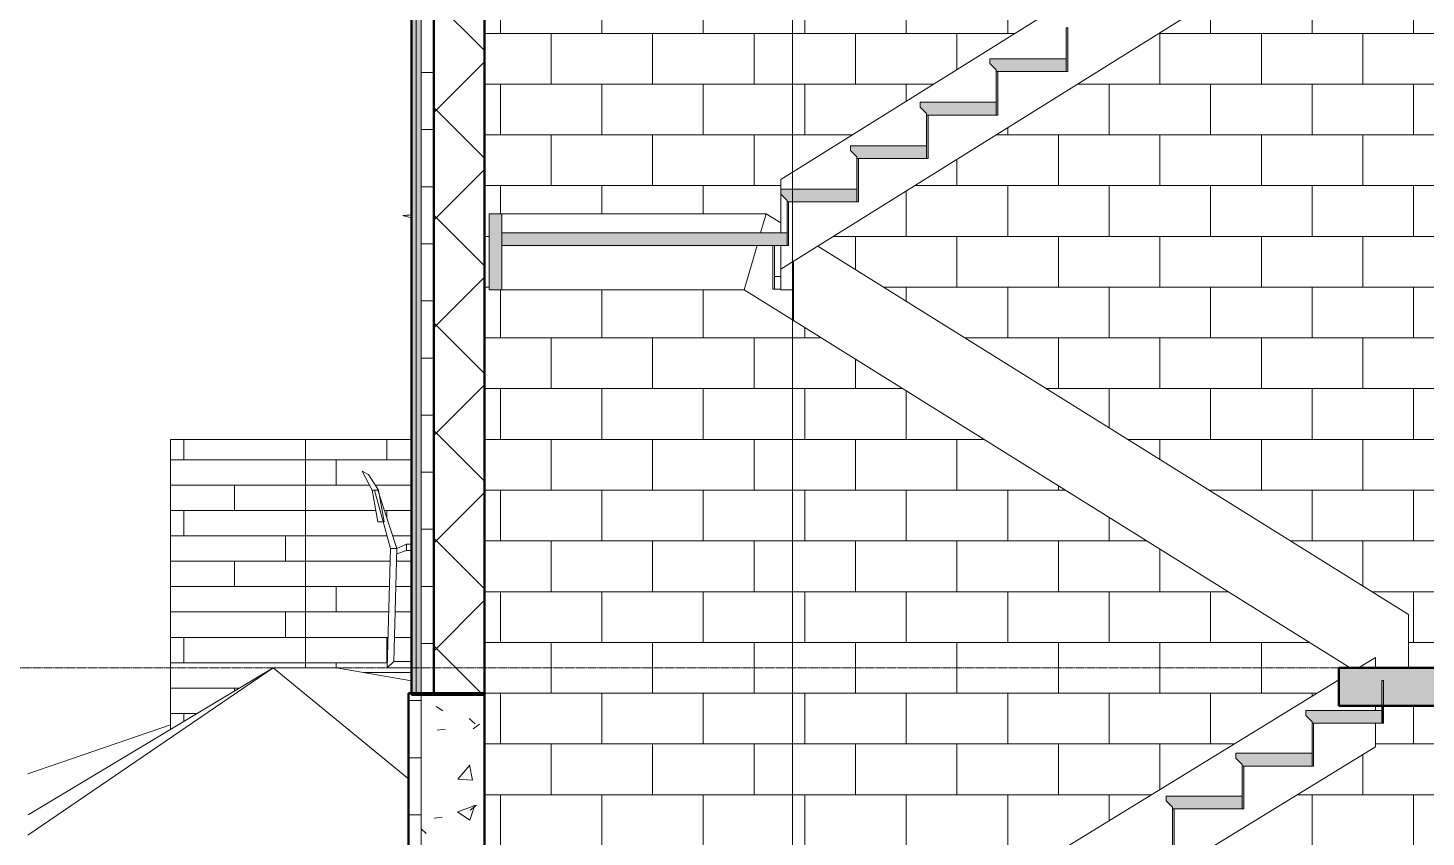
# Model space of a CAD drawing. Header units: inches. Extents: x 9610 to 15331, y -316 to 681.
# Drawn here: x 13230.2 to 13450.7, y -26.7 to 100.9 of the extents above; entities that cross this region are included whole.
import ezdxf

# ---------------------------------------------------------------- set-up
doc = ezdxf.new("R2010")
doc.units = ezdxf.units.IN
doc.header["$MEASUREMENT"] = 0
doc.linetypes.add('Aligning Line 1_8_', pattern=[0.25, 0.125, -0.125])
doc.linetypes.add('Grid Line 1_2_', pattern=[0.875, 0.5, -0.125, 0.125, -0.125])
for name, color, linetype, lineweight in [('0-4', 130, 'Continuous', 5), ('A-FLOR-6', 135, 'Continuous', 13), ('A-FLOR-7', 254, 'Continuous', 5), ('A-FLOR-8', 7, 'Continuous', 50), ('A-FLOR-LEVL-1', 51, 'Grid Line 1_2_', 9), ('A-WALL', 113, 'Continuous', 13), ('A-WALL-1', 135, 'Continuous', 13), ('A-WALL-5', 8, 'Continuous', 5), ('A-WALL-7', 243, 'Continuous', 5), ('A-WALL-9', 113, 'Continuous', 50), ('A-WALL-PATT-4', 55, 'Continuous', 9), ('A-WALL-PATT-5', 111, 'Continuous', 9), ('C-TOPO-2', 55, 'Continuous', 9), ('G-ANNO-SYMB', 111, 'Aligning Line 1_8_', 9), ('G-ANNO-SYMB-1', 111, 'Continuous', 9), ('G-IMPT', 8, 'Continuous', 9), ('L-SITE-1', 50, 'Continuous', 9), ('S-FNDN-4', 32, 'Continuous', 50), ('S-STRS-1', 8, 'Continuous', 5), ('S-STRS-2', 50, 'Continuous', 9)]:
    doc.layers.add(name, color=color, linetype=linetype, lineweight=lineweight)
pattern_1 = [(0, (13254.767, 0.8), (0, 4), []), (90, (13254.767, 0.8), (-8, 8), [4, -28]), (90, (13270.767, 4.8), (-8, 8), [4, -28])]
pattern_2 = [(0, (14109.167, 138.832), (0, 9), []), (90, (14109.167, 138.832), (-9, 6e-16), [])]

# ---------------------------------------------------------------- blocks, each defined once
blk = doc.blocks.new('CTR  - Topography_rvt-2-BUILDING SECTION - NORTH_SOUTH AT ELEVATOR AND COURTYARD - LOOKING EAST')
at = {"layer": 'C-TOPO-2'}
for p, q in [((-3852.62, 0), (-3891.31, -26.38)), ((-3852.62, 0), (-3891.3, -23.16)), ((-3831.32, -17.51), (-3852.62, 0)), ((-3842.65, 0), (-3852.62, 0)), ((-3842.65, 0), (-3842.73, 0)), ((-3842.65, 0), (-3842.72, -0.04)), ((-3842.65, 0), (-3830.82, -2.05)), ((-3891.31, -16.7), (-3868.85, -8.99))]:
    blk.add_line(p, q, dxfattribs=at)
blk = doc.blocks.new('CTR - 1st Phase -Stairs _ Elevators_rvt-2-BUILDING SECTION - NORTH_SOUTH AT ELEVATOR AND COURTYARD - LOOKING EAST')
at = {"layer": 'A-FLOR-7'}
blk.add_hatch(color=256, dxfattribs=at).paths.add_polyline_path([(-3666.84, -6), (-3595.32, -6), (-3595.32, 0), (-3684.6, 0), (-3684.6, -6), (-3673.16, -6)], flags=0)
at = {"layer": 'A-WALL-PATT-4'}
h = blk.add_hatch(dxfattribs=at)
h.set_pattern_fill('FP_79', color=256, style=0, pattern_type=2)
h.set_pattern_definition([(0, (-3591.324, -172), (0, 8), []), (90, (-3591.324, -172), (-8, 8), [8, -8])])
h.paths.add_polyline_path([(-3599.3, -140), (-3595.32, -140), (-3595.32, -138), (-3599.32, -138.01), (-3599.32, -140)], flags=0)
h.paths.add_polyline_path([(-3599.32, -128), (-3595.32, -128), (-3595.32, -6), (-3677.56, -6), (-3677.56, -8.74), (-3678.81, -8.74), (-3678.81, -12.43), (-3760.82, -62.66), (-3667.81, -119.63), (-3667.81, -128), (-3613.53, -128)], flags=0)
h.paths.add_polyline_path([(-3819.32, -128), (-3677.11, -128), (-3772.42, -69.63), (-3816.81, -69.63), (-3816.81, -57.63), (-3769.04, -57.63), (-3766.81, -58.99), (-3766.81, -52.26), (-3684.6, -1.91), (-3684.6, 0), (-3682.78, 0), (-3778.35, 59.57), (-3818.6, 59.57), (-3818.6, 71.57), (-3774.91, 71.57), (-3772.6, 70.13), (-3772.6, 76.99), (-3684.6, 131.84), (-3684.6, 136), (-3682.65, 136), (-3778.51, 197), (-3818.6, 197), (-3818.6, 209), (-3775.01, 209), (-3772.6, 207.46), (-3772.6, 214.46), (-3684.6, 270.46), (-3684.6, 268), (-3595.32, 268), (-3595.32, 372), (-3819.32, 372), (-3819.32, -114.86)], flags=0)
h.paths.add_polyline_path([(-3678.81, -6.74), (-3677.81, -6.74), (-3677.81, -6), (-3678.81, -6)], flags=0)
h.paths.add_polyline_path([(-3595.32, 0), (-3595.32, 130), (-3672.35, 130), (-3672.35, 128.29), (-3673.6, 128.29), (-3673.6, 124.56), (-3766.76, 66.49), (-3673.6, 8.42), (-3673.6, 0), (-3666.84, 0)], flags=0)
h.paths.add_polyline_path([(-3595.32, 136), (-3595.32, 262), (-3683.35, 262), (-3683.35, 260), (-3684.6, 260), (-3684.6, 256.24), (-3766.92, 203.85), (-3673.6, 144.46), (-3673.6, 136), (-3666.84, 136)], flags=0)
at = {"layer": 'S-STRS-1'}
for points in [[(-3727.6, 94), (-3727.35, 94), (-3727.35, 100.86), (-3727.6, 100.86), (-3727.6, 94.25)], [(-3727.6, 94), (-3727.6, 96), (-3739.6, 96), (-3739.6, 95.25), (-3738.6, 94.25), (-3738.6, 94), (-3734.37, 94)], [(-3738.6, 87.14), (-3738.35, 87.14), (-3738.35, 94), (-3738.6, 94), (-3738.6, 87.39)], [(-3738.6, 87.14), (-3738.6, 89.14), (-3750.6, 89.14), (-3750.6, 88.39), (-3749.6, 87.39), (-3749.6, 87.14)], [(-3749.35, 80.29), (-3749.35, 87.14), (-3749.6, 87.14), (-3749.6, 80.29)], [(-3749.6, 80.29), (-3749.6, 82.29), (-3761.6, 82.29), (-3761.6, 81.54), (-3760.6, 80.54), (-3760.6, 80.29)], [(-3760.35, 73.43), (-3760.35, 80.29), (-3760.6, 80.29), (-3760.6, 73.43)], [(-3771.6, 73.43), (-3760.6, 73.43), (-3760.6, 75.43), (-3772.6, 75.43), (-3772.6, 74.68), (-3771.6, 73.68)], [(-3771.35, 66.57), (-3771.35, 73.43), (-3771.6, 73.43), (-3771.6, 66.57)], [(-3818.6, 59.57), (-3816.6, 59.57), (-3816.6, 71.57), (-3818.6, 71.57), (-3818.6, 66.57)], [(-3771.6, 66.57), (-3771.6, 68.57), (-3816.6, 68.53), (-3816.6, 66.57), (-3772.6, 66.57)], [(-3677.56, -8.74), (-3677.56, -6), (-3677.81, -6), (-3677.81, -8.74)], [(-3688.81, -8.74), (-3677.81, -8.74), (-3677.81, -6.74), (-3689.81, -6.74), (-3689.81, -7.49), (-3688.81, -8.49)], [(-3688.81, -15.47), (-3688.56, -15.47), (-3688.56, -8.74), (-3688.81, -8.74), (-3688.81, -15.22)], [(-3688.81, -15.47), (-3688.81, -13.47), (-3700.81, -13.47), (-3700.81, -14.22), (-3699.81, -15.22), (-3699.81, -15.47)], [(-3699.81, -22.21), (-3699.56, -22.21), (-3699.56, -15.47), (-3699.81, -15.47), (-3699.81, -21.96)], [(-3699.81, -22.21), (-3699.81, -20.21), (-3711.81, -20.21), (-3711.81, -20.96), (-3710.81, -21.96), (-3710.81, -22.21), (-3700.61, -22.21)], [(-3710.56, -28.95), (-3710.56, -22.21), (-3710.81, -22.21), (-3710.81, -28.95)]]:
    blk.add_hatch(color=256, dxfattribs=at).paths.add_polyline_path(points, flags=0)
at = {"layer": 'A-FLOR-8'}
for p, q in [((-3684.6, 0), (-3595.32, 0)), ((-3684.6, -6), (-3684.6, 0)), ((-3595.32, -6), (-3684.6, -6))]:
    blk.add_line(p, q, dxfattribs=at)
at = {"layer": 'S-STRS-2'}
for p, q in [((-3772.6, 76.99), (-3684.6, 131.84)), ((-3673.6, 124.56), (-3772.6, 62.85)), ((-3727.6, 100.86), (-3727.6, 94)), ((-3727.6, 100.86), (-3727.35, 100.86)), ((-3727.35, 94), (-3727.35, 100.86)), ((-3727.6, 96), (-3739.6, 96)), ((-3739.6, 96), (-3739.6, 95.25)), ((-3738.6, 94.25), (-3739.6, 95.25)), ((-3727.6, 96), (-3727.6, 94)), ((-3738.6, 94), (-3738.6, 94.25)), ((-3738.6, 94), (-3738.6, 87.14)), ((-3738.6, 94), (-3738.35, 94)), ((-3727.6, 94), (-3738.6, 94)), ((-3738.35, 87.14), (-3738.35, 94)), ((-3727.6, 94), (-3727.35, 94)), ((-3738.6, 89.14), (-3750.6, 89.14)), ((-3750.6, 89.14), (-3750.6, 88.39)), ((-3749.6, 87.39), (-3750.6, 88.39)), ((-3738.6, 89.14), (-3738.6, 87.14)), ((-3749.6, 87.14), (-3749.6, 87.39)), ((-3749.6, 87.14), (-3749.6, 80.29)), ((-3749.6, 87.14), (-3749.35, 87.14)), ((-3738.6, 87.14), (-3749.6, 87.14)), ((-3749.35, 80.29), (-3749.35, 87.14)), ((-3738.6, 87.14), (-3738.35, 87.14)), ((-3749.6, 82.29), (-3761.6, 82.29)), ((-3761.6, 82.29), (-3761.6, 81.54)), ((-3749.6, 82.29), (-3749.6, 80.29)), ((-3760.6, 80.54), (-3761.6, 81.54)), ((-3760.6, 80.29), (-3760.6, 80.54)), ((-3760.6, 80.29), (-3760.6, 73.43)), ((-3760.6, 80.29), (-3760.35, 80.29)), ((-3749.6, 80.29), (-3760.6, 80.29)), ((-3760.35, 73.43), (-3760.35, 80.29)), ((-3749.6, 80.29), (-3749.35, 80.29)), ((-3772.6, 76.99), (-3772.6, 75.43)), ((-3772.6, 75.43), (-3772.6, 74.68)), ((-3772.6, 75.43), (-3760.6, 75.43)), ((-3760.6, 75.43), (-3760.6, 73.43)), ((-3772.6, 74.68), (-3772.6, 68.57)), ((-3772.6, 74.68), (-3771.6, 73.68)), ((-3771.6, 73.43), (-3771.6, 73.68)), ((-3760.6, 73.43), (-3771.6, 73.43)), ((-3771.6, 73.43), (-3771.6, 66.57)), ((-3771.6, 73.43), (-3771.35, 73.43)), ((-3771.35, 66.57), (-3771.35, 73.43)), ((-3760.6, 73.43), (-3760.35, 73.43)), ((-3818.6, 71.57), (-3816.6, 71.57)), ((-3818.6, 71.57), (-3818.6, 59.57)), ((-3816.6, 71.57), (-3816.6, 59.57)), ((-3816.6, 71.57), (-3774.91, 71.57)), ((-3775.77, 68.57), (-3774.91, 71.57)), ((-3774.91, 71.57), (-3775.77, 68.57)), ((-3774.91, 71.57), (-3772.6, 70.13)), ((-3816.6, 68.57), (-3771.6, 68.57)), ((-3816.6, 68.57), (-3816.6, 66.57)), ((-3771.6, 68.57), (-3771.6, 66.57)), ((-3771.6, 66.57), (-3816.6, 66.57)), ((-3778.35, 59.57), (-3776.34, 66.57)), ((-3776.34, 66.57), (-3778.35, 59.57)), ((-3773.85, 66.57), (-3773.85, 59.71)), ((-3773.6, 59.71), (-3773.6, 66.57)), ((-3772.6, 66.57), (-3772.6, 62.85)), ((-3771.6, 66.57), (-3771.35, 66.57)), ((-3766.76, 66.49), (-3673.6, 8.42)), ((-3770.6, 64.09), (-3770.6, 59.57)), ((-3772.6, 59.57), (-3772.6, 62.85)), ((-3816.6, 59.57), (-3818.6, 59.57)), ((-3816.6, 59.57), (-3778.35, 59.57)), ((-3778.35, 59.57), (-3770.6, 54.74)), ((-3773.85, 59.71), (-3773.6, 59.71)), ((-3773.6, 61.71), (-3772.6, 61.71)), ((-3773.6, 61.71), (-3773.6, 59.71)), ((-3772.6, 59.71), (-3773.6, 59.71)), ((-3770.6, 59.57), (-3772.6, 59.57)), ((-3770.6, 59.57), (-3770.6, 54.74)), ((-3770.6, 54.74), (-3682.78, 0)), ((-3673.6, 8.42), (-3673.6, 0)), ((-3681.49, 0), (-3678.81, 1.64)), ((-3678.81, 1.64), (-3678.81, 0)), ((-3766.81, -52.26), (-3684.6, -1.91)), ((-3677.81, -2), (-3677.81, -8.74)), ((-3677.81, -2), (-3677.56, -2)), ((-3677.56, -8.74), (-3677.56, -2)), ((-3678.81, -6), (-3678.81, -6.74)), ((-3677.81, -6.74), (-3689.81, -6.74)), ((-3689.81, -6.74), (-3689.81, -7.49)), ((-3688.81, -8.49), (-3689.81, -7.49)), ((-3688.81, -8.74), (-3688.81, -8.49)), ((-3688.81, -8.74), (-3688.81, -15.47)), ((-3688.81, -8.74), (-3688.56, -8.74)), ((-3677.81, -8.74), (-3688.81, -8.74)), ((-3688.56, -15.47), (-3688.56, -8.74)), ((-3678.81, -8.74), (-3678.81, -12.43)), ((-3677.81, -6.74), (-3677.81, -8.74)), ((-3677.81, -8.74), (-3677.56, -8.74)), ((-3678.81, -12.43), (-3766.81, -66.33)), ((-3688.81, -13.47), (-3700.81, -13.47)), ((-3700.81, -13.47), (-3700.81, -14.22)), ((-3699.81, -15.22), (-3700.81, -14.22)), ((-3699.81, -15.47), (-3699.81, -15.22)), ((-3688.81, -13.47), (-3688.81, -15.47)), ((-3699.81, -15.47), (-3699.81, -22.21)), ((-3699.81, -15.47), (-3699.56, -15.47)), ((-3688.81, -15.47), (-3699.81, -15.47)), ((-3699.56, -22.21), (-3699.56, -15.47)), ((-3688.81, -15.47), (-3688.56, -15.47)), ((-3699.81, -20.21), (-3711.81, -20.21)), ((-3711.81, -20.21), (-3711.81, -20.96)), ((-3710.81, -21.96), (-3711.81, -20.96)), ((-3710.81, -22.21), (-3710.81, -21.96)), ((-3699.81, -20.21), (-3699.81, -22.21)), ((-3710.81, -22.21), (-3710.81, -28.95)), ((-3710.81, -22.21), (-3710.56, -22.21)), ((-3699.81, -22.21), (-3710.81, -22.21)), ((-3710.56, -28.95), (-3710.56, -22.21)), ((-3699.81, -22.21), (-3699.56, -22.21))]:
    blk.add_line(p, q, dxfattribs=at)
blk = doc.blocks.new('Outdoor Table01 - 02ZUTB01_dwg-1294291-BUILDING SECTION - NORTH_SOUTH AT ELEVATOR AND COURTYARD - LOOKING EAST')
at = {"layer": 'G-IMPT'}
for p, q in [((-3830.82, 71.43), (-3832.21, 71.29)), ((-3830.82, 71.43), (-3832.21, 71.29)), ((-3830.82, 71.39), (-3832.1, 71.26)), ((-3830.82, 70.91), (-3832.1, 71.26)), ((-3838.62, 31), (-3837.62, 30.5)), ((-3838.62, 31), (-3837.01, 28)), ((-3837.62, 30.5), (-3836.01, 28)), ((-3837.01, 28), (-3836.14, 23)), ((-3837.01, 28), (-3836.64, 28)), ((-3834.14, 18.83), (-3836.64, 28)), ((-3836.14, 28), (-3836.64, 28)), ((-3835.88, 27.21), (-3836.14, 28)), ((-3836.14, 28), (-3836.01, 28)), ((-3836.01, 28), (-3835.14, 23)), ((-3833.14, 18.83), (-3835.86, 27.15)), ((-3836.14, 23), (-3835.27, 23)), ((-3835.2, 23), (-3835.14, 23)), ((-3834.64, 0), (-3834.14, 18.83)), ((-3834.14, 18.83), (-3833.14, 18.83)), ((-3833.64, 1), (-3833.14, 18.83)), ((-3833.16, 17.98), (-3831.64, 18.48)), ((-3831.64, 19.48), (-3833.14, 18.83)), ((-3830.82, 19.51), (-3831.64, 19.48)), ((-3831.64, 18.48), (-3831.64, 19.48)), ((-3831.64, 18.48), (-3830.82, 18.51)), ((-3833.64, 1), (-3834.64, 0)), ((-3830.82, 0), (-3834.64, 0)), ((-3830.82, 1), (-3833.64, 1))]:
    blk.add_line(p, q, dxfattribs=at)
blk = doc.blocks.new('Outdoor Table01 - Outdoor Table01-1294297-BUILDING SECTION - NORTH_SOUTH AT ELEVATOR AND COURTYARD - LOOKING EAST')
blk.add_blockref('Outdoor Table01 - 02ZUTB01_dwg-1294291-BUILDING SECTION - NORTH_SOUTH AT ELEVATOR AND COURTYARD - LOOKING EAST', (0, 0))

msp = doc.modelspace()

# ---------------------------------------------------------------- hatches: boundary and pattern name
at = {"layer": 'A-WALL-5'}
msp.add_hatch(color=256, dxfattribs=at).paths.add_polyline_path([(13292.17, -4), (13292.17, 231.5), (13291.42, 231.5), (13291.42, -4)], flags=0)
at = {"layer": 'A-WALL-7'}
msp.add_hatch(color=256, dxfattribs=at).paths.add_polyline_path([(13291.42, -4), (13291.42, 231.5), (13290.67, 231.5), (13290.67, -4)], flags=0)
at = {"layer": 'A-WALL-PATT-4'}
h = msp.add_hatch(dxfattribs=at)
h.set_pattern_fill('FP_67', color=256, style=0, pattern_type=2)
h.set_pattern_definition(pattern_1)
h.paths.add_polyline_path([(13252.64, -9.72), (13256.89, -7.17), (13256.89, 36), (13252.64, 36), (13252.64, -9.61)], flags=0)
h = msp.add_hatch(dxfattribs=at)
h.set_pattern_fill('FP_67', color=256, style=0, pattern_type=2)
h.set_pattern_definition(pattern_1)
h.paths.add_polyline_path([(13256.89, -7.17), (13268.87, 0), (13273.97, 0), (13273.97, 36), (13256.89, 36), (13256.89, -4.07)], flags=0)
h = msp.add_hatch(dxfattribs=at)
h.set_pattern_fill('FP_67', color=256, style=0, pattern_type=2)
h.set_pattern_definition(pattern_1)
h.paths.add_polyline_path([(13290.17, -0.75), (13290.67, -0.75), (13290.67, 0), (13286.85, 0), (13287.35, 18.83), (13286.22, 23), (13285.35, 23), (13284.48, 28), (13282.87, 31), (13283.87, 30.5), (13285.48, 28), (13285.63, 27.15), (13288.35, 18.83), (13289.85, 19.48), (13290.67, 19.51), (13290.67, 36), (13273.97, 36), (13273.97, 0), (13278.84, 0), (13283.17, -0.75), (13285.82, -0.75)], flags=0)
h.paths.add_polyline_path([(13288.35, 1), (13290.67, 1), (13290.67, 18.51), (13289.85, 18.48), (13288.33, 17.98), (13287.85, 1)], flags=0)
at = {"layer": 'A-WALL-PATT-5'}
h = msp.add_hatch(dxfattribs=at)
h.set_pattern_fill('FP_82', color=256, style=0, pattern_type=2)
h.set_pattern_definition([(45, (14109.167, 138.832), (-8.48528, 8.48528), []), (135, (14109.167, 138.832), (-8.48528, -8.48528), [])])
h.paths.add_polyline_path([(13294.17, -4.25), (13302.17, -4.25), (13302.17, 372), (13294.17, 372), (13294.17, -4)], flags=0)
h = msp.add_hatch(dxfattribs=at)
h.set_pattern_fill('FP_61', color=256, style=0, pattern_type=2)
h.set_pattern_definition(pattern_2)
h.paths.add_polyline_path([(13294.17, -4), (13294.17, 231.5), (13292.17, 231.5), (13292.17, -4)], flags=0)
h = msp.add_hatch(dxfattribs=at)
h.set_pattern_fill('FP_61', color=256, style=0, pattern_type=2)
h.set_pattern_definition(pattern_2)
h.paths.add_polyline_path([(13290.17, -134), (13292.17, -134), (13292.17, -4), (13290.17, -4), (13290.17, -114.86)], flags=0)
h = msp.add_hatch(dxfattribs=at)
h.set_pattern_fill('FP_72', color=256, style=0, pattern_type=2)
h.set_pattern_definition([(50, (14109.167, 138.832), (27.5427, -2.4099), [2.88, -31.68]), (355, (14109.167, 138.832), (-5.3278, 28.8843), [2.304, -25.344]), (100.451, (14111.462, 138.63), (22.2153, 26.4739), [2.448, -26.924]), (46.184, (14109.167, 146.512), (40.9819, -6.3564), [4.32, -47.52]), (96.636, (14112.58, 145.982), (35.8907, 37.4062), [3.671, -40.386]), (351.184, (14109.167, 146.51), (35.891, 37.4062), [3.456, -38.016]), (21, (14113.007, 144.592), (22.92104, -15.46073), [2.88, -31.68]), (326, (14113.007, 144.592), (9.3435, 27.8457), [2.304, -25.344]), (71.451, (14114.917, 143.303), (32.2648, 12.3844), [2.448, -26.924]), (37.5, (14109.167, 138.832), (0.46686, 12.78271), [1.267, -23.77, 1.267, -24.461, -25.44]), (37.5, (14109.167, 138.832), (0.46686, 12.78271), [-50.765, 1.267, -24.173]), (7.5, (14109.167, 138.832), (10.1016, 15.1451), [1.267, -13.402, 1.267, -23.194, -9.696]), (7.5, (14109.167, 138.832), (10.1016, 15.1451), [-39.13, 1.267, -8.429]), (327.5, (14100.604, 138.832), (20.49916, -0.86578), [1.267, -8.333, 1.267, -28.685, -39.744]), (327.5, (14100.604, 138.832), (20.49916, -0.86578), [-39.552, 1.267, -38.477]), (317.5, (14096.764, 138.832), (22.39478, 3.8443), [1.267, -11.213, 1.267, -18.624, -28.224]), (317.5, (14096.764, 138.832), (22.39478, 3.8443), [-32.371, 1.267, -26.957])])
h.paths.add_polyline_path([(13292.36, -134), (13302.17, -134), (13302.17, -4.25), (13294.17, -4.25), (13294.17, -4), (13292.17, -4), (13292.17, -134)], flags=0)

# ---------------------------------------------------------------- linework, layer by layer
at = {"layer": 'A-FLOR-6'}
msp.add_line((13283.17, -0.75), (13290.67, -0.75), dxfattribs=at)
at = {"layer": 'A-FLOR-LEVL-1'}
msp.add_line((12953.53, 0), (15306.53, 0), dxfattribs=at)
at = {"layer": 'A-WALL'}
for p, q in [((13291.42, 231.5), (13291.42, -4.25)), ((13292.17, 231.5), (13292.17, -4.25)), ((13292.17, -134), (13292.17, -4))]:
    msp.add_line(p, q, dxfattribs=at)
at = {"layer": 'A-WALL-1'}
for p, q in [((13252.64, -9.72), (13252.64, 36)), ((13290.67, 36), (13252.64, 36)), ((13273.97, 0), (13273.97, 36))]:
    msp.add_line(p, q, dxfattribs=at)
at = {"layer": 'A-WALL-9'}
for p, q in [((13294.17, -4.25), (13294.17, 372)), ((13302.17, -4.25), (13302.17, 372)), ((13290.67, 231.5), (13290.67, -4.25)), ((13302.17, -4.25), (13290.67, -4.25))]:
    msp.add_line(p, q, dxfattribs=at)
at = {"layer": 'G-ANNO-SYMB'}
msp.add_line((15210.55, 0), (13049.45, 0), dxfattribs=at)
at = {"layer": 'G-ANNO-SYMB-1'}
msp.add_line((13350.77, -241.84), (13350.77, 498.13), dxfattribs=at)
at = {"layer": 'S-FNDN-4'}
for p, q in [((13290.17, -134), (13290.17, -4)), ((13290.17, -4), (13302.17, -4)), ((13302.17, -128), (13302.17, -4))]:
    msp.add_line(p, q, dxfattribs=at)

# ---------------------------------------------------------------- block references
at = {"layer": '0-4'}
for name in ['CTR - 1st Phase -Stairs _ Elevators_rvt-2-BUILDING SECTION - NORTH_SOUTH AT ELEVATOR AND COURTYARD - LOOKING EAST', 'CTR  - Topography_rvt-2-BUILDING SECTION - NORTH_SOUTH AT ELEVATOR AND COURTYARD - LOOKING EAST']:
    msp.add_blockref(name, (17121.49, 0), dxfattribs=at)
at = {"layer": 'L-SITE-1'}
msp.add_blockref('Outdoor Table01 - Outdoor Table01-1294297-BUILDING SECTION - NORTH_SOUTH AT ELEVATOR AND COURTYARD - LOOKING EAST', (17121.49, 0), dxfattribs=at)

doc.saveas('drawing.dxf')
